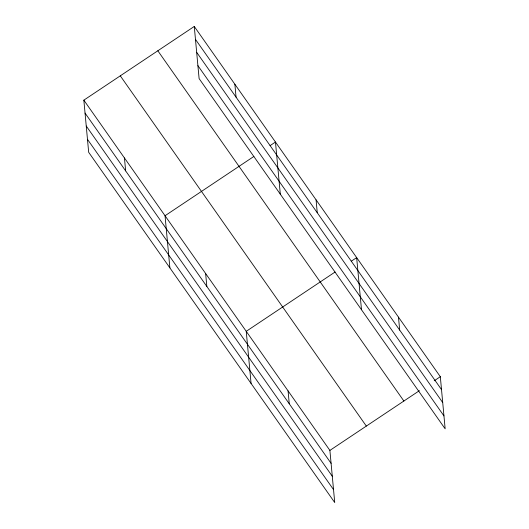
<?xml version="1.0" encoding="UTF-8"?>
<svg xmlns="http://www.w3.org/2000/svg" width="529" height="529" viewBox="0 0 529 529"><rect width="100%" height="100%" fill="white"/><g stroke="black" fill="none" stroke-linecap="round" stroke-linejoin="round"><path stroke-width="0.79" d="M83.846 100.16L329.891 450.41L334.731 502.55L88.68 152.292L83.846 100.16L194.269 26.45L440.32 376.708L445.154 428.84L199.109 78.59L194.269 26.45M253.874 156.445L165.041 215.739L169.882 267.879M270.068 145.64L275.464 142.037L280.304 194.169M335.069 272.032L246.236 331.326L251.077 383.465M351.263 261.22L356.658 257.616L361.499 309.756M329.891 450.41L419.398 390.673M434.243 380.761L440.32 376.708M195.466 39.377L441.517 389.635M196.669 52.318L442.713 402.569M197.906 65.649L443.95 415.906M157.827 50.771L403.878 401.028M120.288 75.832L366.332 426.09M85.043 113.08L331.094 463.338M86.247 126.021L332.291 476.279M87.483 139.352L333.528 489.609M398.489 317.162L399.686 330.089M316.064 199.83L317.261 212.751M288.067 390.871L289.264 403.792M234.869 84.243L236.066 97.171M205.642 273.533L206.839 286.46M124.447 157.946L125.644 170.874"/></g></svg>
